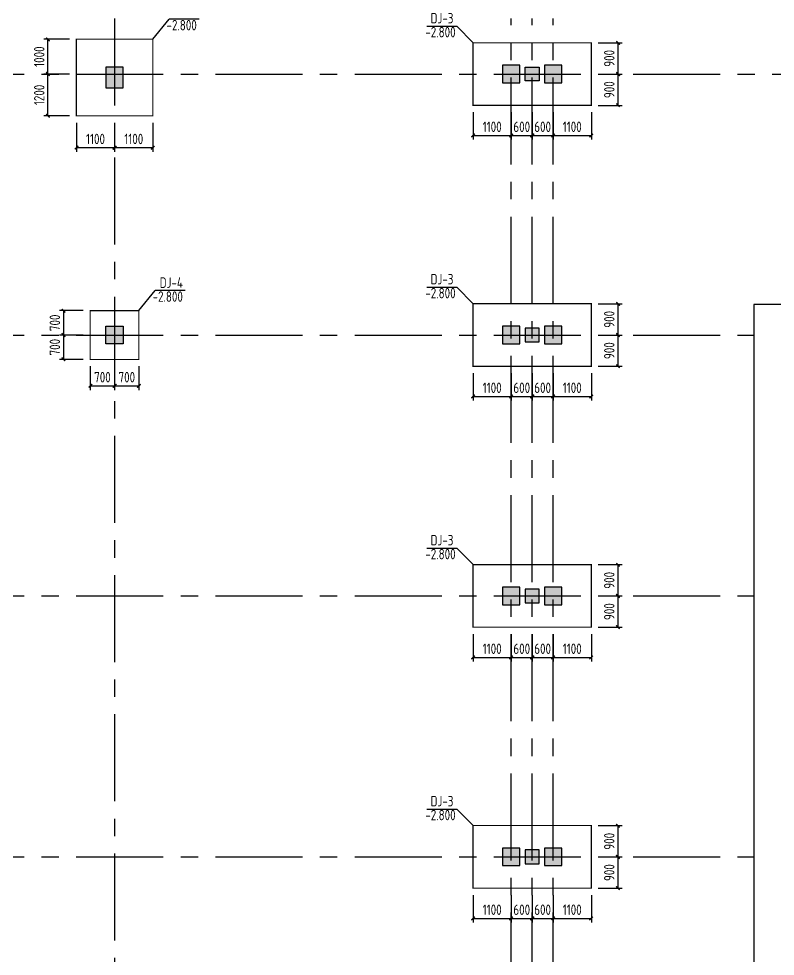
# Model space of a CAD drawing. Header units: millimetres. Extents: x 865490 to 879904, y 39442 to 44891.
# Drawn here: x 867766.6 to 867984, y 39724.8 to 39994.3 of the extents above; entities that cross this region are included whole.
import ezdxf

# ---------------------------------------------------------------- set-up
doc = ezdxf.new("R2010")
doc.units = ezdxf.units.MM
doc.header["$LTSCALE"] = 1000
doc.header["$MEASUREMENT"] = 0
doc.linetypes.add('CENTER', pattern=[2, 1.25, -0.25, 0.25, -0.25])
doc.linetypes.add('DOTE', pattern=[2.42, 2, -0.2, 0.02, -0.2])
for name, color, linetype in [('DIM', 7, 'Continuous'), ('DOTE', 1, 'DOTE'), ('M_Prof', 2, 'Continuous'), ('基础', 4, 'Continuous'), ('承台轮廓', 7, 'Continuous'), ('柱', 2, 'Continuous'), ('柱集中标注', 2, 'Continuous'), ('标注', 7, 'Continuous'), ('檩条', 34, 'Continuous')]:
    doc.layers.add(name, color=color, linetype=linetype)
doc.styles.add('GBHZ', font='gbenor.shx', dxfattribs={"width": 0.9, "bigfont": 'gbcbig.shx'})
doc.dimstyles.new('Y100', dxfattribs={"dimscale": 0, "dimtxt": 3, "dimasz": 0.01, "dimexe": 1.2, "dimexo": 2, "dimgap": 1, "dimtad": 1, "dimdec": 0, "dimlfac": 100, "dimzin": 0, "dimdsep": 46, "dimtxsty": 'GBHZ', "dimblk": 'DX', "dimcen": 0.09, "dimdle": 1, "dimclrd": 7, "dimclre": 7, "dimclrt": 7, "dimadec": 0, "dimazin": 0, "dimtfac": 1, "dimtdec": 0, "dimtix": 1, "dimtmove": 2, "dimatfit": 3, "dimldrblk": 'DX', "dimfxl": 0, "dimtolj": 1, "dimtzin": 0, "dimarcsym": 0})

# ---------------------------------------------------------------- blocks, each defined once
blk = doc.blocks.new('DX')
at = {"color": 0, "linetype": 'ByBlock', "const_width": 40}
blk.add_lwpolyline([(-54, -51), (46, 49)], dxfattribs=at)
blk = doc.blocks.new('*D2045')
at = {"layer": 'Defpoints', "color": 0, "transparency": 16777216}
for p in [(867931.15, 39987.37), (867931.15, 39978.37), (867938.81, 39978.37)]:
    blk.add_point(p, dxfattribs=at)
at = {"layer": '标注', "color": 7, "lineweight": -2, "transparency": 16777216}
for p, q in [((867933.15, 39987.37), (867940.01, 39987.37)), ((867938.81, 39987.36), (867938.81, 39978.38)), ((867933.15, 39978.37), (867940.01, 39978.37))]:
    blk.add_line(p, q, dxfattribs=at)
at = {"layer": '标注', "color": 7, "lineweight": -2, "transparency": 16777216, "xscale": 0.01, "yscale": 0.01, "zscale": 0.01}
for p, rotation in [((867938.81, 39987.37), 90), ((867938.81, 39978.37), 270)]:
    blk.add_blockref('DX', p, dxfattribs=dict(at, rotation=rotation))
at = {"layer": '标注', "color": 7, "transparency": 16777216, "insert": (867936.31, 39982.87), "char_height": 3, "attachment_point": 5, "rotation": 90, "style": 'GBHZ'}
blk.add_mtext('\\A1;900', dxfattribs=at)
blk = doc.blocks.new('*D2046')
at = {"layer": 'Defpoints', "color": 0, "transparency": 16777216}
for p in [(867931.15, 39978.37), (867931.15, 39969.37), (867938.81, 39969.37)]:
    blk.add_point(p, dxfattribs=at)
at = {"layer": '标注', "color": 7, "lineweight": -2, "transparency": 16777216}
for p, q in [((867933.15, 39978.37), (867940.01, 39978.37)), ((867938.81, 39978.36), (867938.81, 39969.38)), ((867933.15, 39969.37), (867940.01, 39969.37))]:
    blk.add_line(p, q, dxfattribs=at)
at = {"layer": '标注', "color": 7, "lineweight": -2, "transparency": 16777216, "xscale": 0.01, "yscale": 0.01, "zscale": 0.01}
for p, rotation in [((867938.81, 39978.37), 90), ((867938.81, 39969.37), 270)]:
    blk.add_blockref('DX', p, dxfattribs=dict(at, rotation=rotation))
at = {"layer": '标注', "color": 7, "transparency": 16777216, "insert": (867936.31, 39973.87), "char_height": 3, "attachment_point": 5, "rotation": 90, "style": 'GBHZ'}
blk.add_mtext('\\A1;900', dxfattribs=at)
blk = doc.blocks.new('*D2047')
at = {"layer": 'Defpoints', "color": 0, "transparency": 16777216}
for p in [(867897.15, 39969.37), (867908.15, 39969.37), (867908.15, 39960.71)]:
    blk.add_point(p, dxfattribs=at)
at = {"layer": 'dim', "color": 7, "lineweight": -2, "transparency": 16777216}
for p, q in [((867897.15, 39967.37), (867897.15, 39959.51)), ((867908.15, 39967.37), (867908.15, 39959.51)), ((867897.16, 39960.71), (867908.14, 39960.71))]:
    blk.add_line(p, q, dxfattribs=at)
at = {"layer": 'dim', "color": 7, "lineweight": -2, "transparency": 16777216, "xscale": 0.01, "yscale": 0.01, "zscale": 0.01, "rotation": 180}
blk.add_blockref('DX', (867897.15, 39960.71), dxfattribs=at)
at = {"layer": 'dim', "color": 7, "lineweight": -2, "transparency": 16777216, "xscale": 0.01, "yscale": 0.01, "zscale": 0.01}
blk.add_blockref('DX', (867908.15, 39960.71), dxfattribs=at)
at = {"layer": 'dim', "color": 7, "transparency": 16777216, "insert": (867902.65, 39963.21), "char_height": 3, "attachment_point": 5, "style": 'GBHZ'}
blk.add_mtext('\\A1;1100', dxfattribs=at)
blk = doc.blocks.new('*D2048')
at = {"layer": 'Defpoints', "color": 0, "transparency": 16777216}
for p in [(867908.15, 39969.37), (867914.15, 39969.37), (867914.15, 39960.71)]:
    blk.add_point(p, dxfattribs=at)
at = {"layer": 'dim', "color": 7, "lineweight": -2, "transparency": 16777216}
for p, q in [((867908.15, 39967.37), (867908.15, 39959.51)), ((867914.15, 39967.37), (867914.15, 39959.51)), ((867908.14, 39960.71), (867908.13, 39960.71)), ((867908.15, 39960.71), (867914.15, 39960.71)), ((867914.16, 39960.71), (867914.17, 39960.71))]:
    blk.add_line(p, q, dxfattribs=at)
at = {"layer": 'dim', "color": 7, "lineweight": -2, "transparency": 16777216, "xscale": 0.01, "yscale": 0.01, "zscale": 0.01}
blk.add_blockref('DX', (867908.15, 39960.71), dxfattribs=at)
at = {"layer": 'dim', "color": 7, "lineweight": -2, "transparency": 16777216, "xscale": 0.01, "yscale": 0.01, "zscale": 0.01, "rotation": 180}
blk.add_blockref('DX', (867914.15, 39960.71), dxfattribs=at)
at = {"layer": 'dim', "color": 7, "transparency": 16777216, "insert": (867911.15, 39963.21), "char_height": 3, "attachment_point": 5, "style": 'GBHZ'}
blk.add_mtext('\\A1;600', dxfattribs=at)
blk = doc.blocks.new('*D2005')
at = {"layer": 'Defpoints', "color": 0, "transparency": 16777216}
for p in [(867914.15, 39969.37), (867920.15, 39969.37), (867920.15, 39960.71)]:
    blk.add_point(p, dxfattribs=at)
at = {"layer": 'dim', "color": 7, "lineweight": -2, "transparency": 16777216}
for p, q in [((867914.15, 39967.37), (867914.15, 39959.51)), ((867920.15, 39967.37), (867920.15, 39959.51)), ((867914.14, 39960.71), (867914.13, 39960.71)), ((867914.15, 39960.71), (867920.15, 39960.71)), ((867920.16, 39960.71), (867920.17, 39960.71))]:
    blk.add_line(p, q, dxfattribs=at)
at = {"layer": 'dim', "color": 7, "lineweight": -2, "transparency": 16777216, "xscale": 0.01, "yscale": 0.01, "zscale": 0.01}
blk.add_blockref('DX', (867914.15, 39960.71), dxfattribs=at)
at = {"layer": 'dim', "color": 7, "lineweight": -2, "transparency": 16777216, "xscale": 0.01, "yscale": 0.01, "zscale": 0.01, "rotation": 180}
blk.add_blockref('DX', (867920.15, 39960.71), dxfattribs=at)
at = {"layer": 'dim', "color": 7, "transparency": 16777216, "insert": (867917.15, 39963.21), "char_height": 3, "attachment_point": 5, "style": 'GBHZ'}
blk.add_mtext('\\A1;600', dxfattribs=at)
blk = doc.blocks.new('*D2006')
at = {"layer": 'Defpoints', "color": 0, "transparency": 16777216}
for p in [(867920.15, 39969.37), (867931.15, 39969.37), (867931.15, 39960.71)]:
    blk.add_point(p, dxfattribs=at)
at = {"layer": 'dim', "color": 7, "lineweight": -2, "transparency": 16777216}
for p, q in [((867920.15, 39967.37), (867920.15, 39959.51)), ((867931.15, 39967.37), (867931.15, 39959.51)), ((867920.16, 39960.71), (867931.14, 39960.71))]:
    blk.add_line(p, q, dxfattribs=at)
at = {"layer": 'dim', "color": 7, "lineweight": -2, "transparency": 16777216, "xscale": 0.01, "yscale": 0.01, "zscale": 0.01, "rotation": 180}
blk.add_blockref('DX', (867920.15, 39960.71), dxfattribs=at)
at = {"layer": 'dim', "color": 7, "lineweight": -2, "transparency": 16777216, "xscale": 0.01, "yscale": 0.01, "zscale": 0.01}
blk.add_blockref('DX', (867931.15, 39960.71), dxfattribs=at)
at = {"layer": 'dim', "color": 7, "transparency": 16777216, "insert": (867925.65, 39963.21), "char_height": 3, "attachment_point": 5, "style": 'GBHZ'}
blk.add_mtext('\\A1;1100', dxfattribs=at)
blk = doc.blocks.new('*D2007')
at = {"layer": 'Defpoints', "color": 0, "transparency": 16777216}
for p in [(867931.15, 39912.37), (867931.15, 39903.37), (867938.81, 39903.37)]:
    blk.add_point(p, dxfattribs=at)
at = {"layer": '标注', "color": 7, "lineweight": -2, "transparency": 16777216}
for p, q in [((867933.15, 39912.37), (867940.01, 39912.37)), ((867938.81, 39912.36), (867938.81, 39903.38)), ((867933.15, 39903.37), (867940.01, 39903.37))]:
    blk.add_line(p, q, dxfattribs=at)
at = {"layer": '标注', "color": 7, "lineweight": -2, "transparency": 16777216, "xscale": 0.01, "yscale": 0.01, "zscale": 0.01}
for p, rotation in [((867938.81, 39912.37), 90), ((867938.81, 39903.37), 270)]:
    blk.add_blockref('DX', p, dxfattribs=dict(at, rotation=rotation))
at = {"layer": '标注', "color": 7, "transparency": 16777216, "insert": (867936.31, 39907.87), "char_height": 3, "attachment_point": 5, "rotation": 90, "style": 'GBHZ'}
blk.add_mtext('\\A1;900', dxfattribs=at)
blk = doc.blocks.new('*D2008')
at = {"layer": 'Defpoints', "color": 0, "transparency": 16777216}
for p in [(867931.15, 39903.37), (867931.15, 39894.37), (867938.81, 39894.37)]:
    blk.add_point(p, dxfattribs=at)
at = {"layer": '标注', "color": 7, "lineweight": -2, "transparency": 16777216}
for p, q in [((867933.15, 39903.37), (867940.01, 39903.37)), ((867938.81, 39903.36), (867938.81, 39894.38)), ((867933.15, 39894.37), (867940.01, 39894.37))]:
    blk.add_line(p, q, dxfattribs=at)
at = {"layer": '标注', "color": 7, "lineweight": -2, "transparency": 16777216, "xscale": 0.01, "yscale": 0.01, "zscale": 0.01}
for p, rotation in [((867938.81, 39903.37), 90), ((867938.81, 39894.37), 270)]:
    blk.add_blockref('DX', p, dxfattribs=dict(at, rotation=rotation))
at = {"layer": '标注', "color": 7, "transparency": 16777216, "insert": (867936.31, 39898.87), "char_height": 3, "attachment_point": 5, "rotation": 90, "style": 'GBHZ'}
blk.add_mtext('\\A1;900', dxfattribs=at)
blk = doc.blocks.new('*D2009')
at = {"layer": 'Defpoints', "color": 0, "transparency": 16777216}
for p in [(867897.15, 39894.37), (867908.15, 39894.37), (867908.15, 39885.71)]:
    blk.add_point(p, dxfattribs=at)
at = {"layer": 'dim', "color": 7, "lineweight": -2, "transparency": 16777216}
for p, q in [((867897.15, 39892.37), (867897.15, 39884.51)), ((867908.15, 39892.37), (867908.15, 39884.51)), ((867897.16, 39885.71), (867908.14, 39885.71))]:
    blk.add_line(p, q, dxfattribs=at)
at = {"layer": 'dim', "color": 7, "lineweight": -2, "transparency": 16777216, "xscale": 0.01, "yscale": 0.01, "zscale": 0.01, "rotation": 180}
blk.add_blockref('DX', (867897.15, 39885.71), dxfattribs=at)
at = {"layer": 'dim', "color": 7, "lineweight": -2, "transparency": 16777216, "xscale": 0.01, "yscale": 0.01, "zscale": 0.01}
blk.add_blockref('DX', (867908.15, 39885.71), dxfattribs=at)
at = {"layer": 'dim', "color": 7, "transparency": 16777216, "insert": (867902.65, 39888.21), "char_height": 3, "attachment_point": 5, "style": 'GBHZ'}
blk.add_mtext('\\A1;1100', dxfattribs=at)
blk = doc.blocks.new('*D2010')
at = {"layer": 'Defpoints', "color": 0, "transparency": 16777216}
for p in [(867908.15, 39894.37), (867914.15, 39894.37), (867914.15, 39885.71)]:
    blk.add_point(p, dxfattribs=at)
at = {"layer": 'dim', "color": 7, "lineweight": -2, "transparency": 16777216}
for p, q in [((867908.15, 39892.37), (867908.15, 39884.51)), ((867914.15, 39892.37), (867914.15, 39884.51)), ((867908.14, 39885.71), (867908.13, 39885.71)), ((867908.15, 39885.71), (867914.15, 39885.71)), ((867914.16, 39885.71), (867914.17, 39885.71))]:
    blk.add_line(p, q, dxfattribs=at)
at = {"layer": 'dim', "color": 7, "lineweight": -2, "transparency": 16777216, "xscale": 0.01, "yscale": 0.01, "zscale": 0.01}
blk.add_blockref('DX', (867908.15, 39885.71), dxfattribs=at)
at = {"layer": 'dim', "color": 7, "lineweight": -2, "transparency": 16777216, "xscale": 0.01, "yscale": 0.01, "zscale": 0.01, "rotation": 180}
blk.add_blockref('DX', (867914.15, 39885.71), dxfattribs=at)
at = {"layer": 'dim', "color": 7, "transparency": 16777216, "insert": (867911.15, 39888.21), "char_height": 3, "attachment_point": 5, "style": 'GBHZ'}
blk.add_mtext('\\A1;600', dxfattribs=at)
blk = doc.blocks.new('*D2011')
at = {"layer": 'Defpoints', "color": 0, "transparency": 16777216}
for p in [(867914.15, 39894.37), (867920.15, 39894.37), (867920.15, 39885.71)]:
    blk.add_point(p, dxfattribs=at)
at = {"layer": 'dim', "color": 7, "lineweight": -2, "transparency": 16777216}
for p, q in [((867914.15, 39892.37), (867914.15, 39884.51)), ((867920.15, 39892.37), (867920.15, 39884.51)), ((867914.14, 39885.71), (867914.13, 39885.71)), ((867914.15, 39885.71), (867920.15, 39885.71)), ((867920.16, 39885.71), (867920.17, 39885.71))]:
    blk.add_line(p, q, dxfattribs=at)
at = {"layer": 'dim', "color": 7, "lineweight": -2, "transparency": 16777216, "xscale": 0.01, "yscale": 0.01, "zscale": 0.01}
blk.add_blockref('DX', (867914.15, 39885.71), dxfattribs=at)
at = {"layer": 'dim', "color": 7, "lineweight": -2, "transparency": 16777216, "xscale": 0.01, "yscale": 0.01, "zscale": 0.01, "rotation": 180}
blk.add_blockref('DX', (867920.15, 39885.71), dxfattribs=at)
at = {"layer": 'dim', "color": 7, "transparency": 16777216, "insert": (867917.15, 39888.21), "char_height": 3, "attachment_point": 5, "style": 'GBHZ'}
blk.add_mtext('\\A1;600', dxfattribs=at)
blk = doc.blocks.new('*D2012')
at = {"layer": 'Defpoints', "color": 0, "transparency": 16777216}
for p in [(867920.15, 39894.37), (867931.15, 39894.37), (867931.15, 39885.71)]:
    blk.add_point(p, dxfattribs=at)
at = {"layer": 'dim', "color": 7, "lineweight": -2, "transparency": 16777216}
for p, q in [((867920.15, 39892.37), (867920.15, 39884.51)), ((867931.15, 39892.37), (867931.15, 39884.51)), ((867920.16, 39885.71), (867931.14, 39885.71))]:
    blk.add_line(p, q, dxfattribs=at)
at = {"layer": 'dim', "color": 7, "lineweight": -2, "transparency": 16777216, "xscale": 0.01, "yscale": 0.01, "zscale": 0.01, "rotation": 180}
blk.add_blockref('DX', (867920.15, 39885.71), dxfattribs=at)
at = {"layer": 'dim', "color": 7, "lineweight": -2, "transparency": 16777216, "xscale": 0.01, "yscale": 0.01, "zscale": 0.01}
blk.add_blockref('DX', (867931.15, 39885.71), dxfattribs=at)
at = {"layer": 'dim', "color": 7, "transparency": 16777216, "insert": (867925.65, 39888.21), "char_height": 3, "attachment_point": 5, "style": 'GBHZ'}
blk.add_mtext('\\A1;1100', dxfattribs=at)
blk = doc.blocks.new('*D2013')
at = {"layer": 'Defpoints', "color": 0, "transparency": 16777216}
for p in [(867931.15, 39837.37), (867931.15, 39828.37), (867938.81, 39828.37)]:
    blk.add_point(p, dxfattribs=at)
at = {"layer": '标注', "color": 7, "lineweight": -2, "transparency": 16777216}
for p, q in [((867933.15, 39837.37), (867940.01, 39837.37)), ((867938.81, 39837.36), (867938.81, 39828.38)), ((867933.15, 39828.37), (867940.01, 39828.37))]:
    blk.add_line(p, q, dxfattribs=at)
at = {"layer": '标注', "color": 7, "lineweight": -2, "transparency": 16777216, "xscale": 0.01, "yscale": 0.01, "zscale": 0.01}
for p, rotation in [((867938.81, 39837.37), 90), ((867938.81, 39828.37), 270)]:
    blk.add_blockref('DX', p, dxfattribs=dict(at, rotation=rotation))
at = {"layer": '标注', "color": 7, "transparency": 16777216, "insert": (867936.31, 39832.87), "char_height": 3, "attachment_point": 5, "rotation": 90, "style": 'GBHZ'}
blk.add_mtext('\\A1;900', dxfattribs=at)
blk = doc.blocks.new('*D2014')
at = {"layer": 'Defpoints', "color": 0, "transparency": 16777216}
for p in [(867931.15, 39828.37), (867931.15, 39819.37), (867938.81, 39819.37)]:
    blk.add_point(p, dxfattribs=at)
at = {"layer": '标注', "color": 7, "lineweight": -2, "transparency": 16777216}
for p, q in [((867933.15, 39828.37), (867940.01, 39828.37)), ((867938.81, 39828.36), (867938.81, 39819.38)), ((867933.15, 39819.37), (867940.01, 39819.37))]:
    blk.add_line(p, q, dxfattribs=at)
at = {"layer": '标注', "color": 7, "lineweight": -2, "transparency": 16777216, "xscale": 0.01, "yscale": 0.01, "zscale": 0.01}
for p, rotation in [((867938.81, 39828.37), 90), ((867938.81, 39819.37), 270)]:
    blk.add_blockref('DX', p, dxfattribs=dict(at, rotation=rotation))
at = {"layer": '标注', "color": 7, "transparency": 16777216, "insert": (867936.31, 39823.87), "char_height": 3, "attachment_point": 5, "rotation": 90, "style": 'GBHZ'}
blk.add_mtext('\\A1;900', dxfattribs=at)
blk = doc.blocks.new('*D2015')
at = {"layer": 'Defpoints', "color": 0, "transparency": 16777216}
for p in [(867897.15, 39819.37), (867908.15, 39819.37), (867908.15, 39810.71)]:
    blk.add_point(p, dxfattribs=at)
at = {"layer": 'dim', "color": 7, "lineweight": -2, "transparency": 16777216}
for p, q in [((867897.15, 39817.37), (867897.15, 39809.51)), ((867908.15, 39817.37), (867908.15, 39809.51)), ((867897.16, 39810.71), (867908.14, 39810.71))]:
    blk.add_line(p, q, dxfattribs=at)
at = {"layer": 'dim', "color": 7, "lineweight": -2, "transparency": 16777216, "xscale": 0.01, "yscale": 0.01, "zscale": 0.01, "rotation": 180}
blk.add_blockref('DX', (867897.15, 39810.71), dxfattribs=at)
at = {"layer": 'dim', "color": 7, "lineweight": -2, "transparency": 16777216, "xscale": 0.01, "yscale": 0.01, "zscale": 0.01}
blk.add_blockref('DX', (867908.15, 39810.71), dxfattribs=at)
at = {"layer": 'dim', "color": 7, "transparency": 16777216, "insert": (867902.65, 39813.21), "char_height": 3, "attachment_point": 5, "style": 'GBHZ'}
blk.add_mtext('\\A1;1100', dxfattribs=at)
blk = doc.blocks.new('*D2016')
at = {"layer": 'Defpoints', "color": 0, "transparency": 16777216}
for p in [(867908.15, 39819.37), (867914.15, 39819.37), (867914.15, 39810.71)]:
    blk.add_point(p, dxfattribs=at)
at = {"layer": 'dim', "color": 7, "lineweight": -2, "transparency": 16777216}
for p, q in [((867908.15, 39817.37), (867908.15, 39809.51)), ((867914.15, 39817.37), (867914.15, 39809.51)), ((867908.14, 39810.71), (867908.13, 39810.71)), ((867908.15, 39810.71), (867914.15, 39810.71)), ((867914.16, 39810.71), (867914.17, 39810.71))]:
    blk.add_line(p, q, dxfattribs=at)
at = {"layer": 'dim', "color": 7, "lineweight": -2, "transparency": 16777216, "xscale": 0.01, "yscale": 0.01, "zscale": 0.01}
blk.add_blockref('DX', (867908.15, 39810.71), dxfattribs=at)
at = {"layer": 'dim', "color": 7, "lineweight": -2, "transparency": 16777216, "xscale": 0.01, "yscale": 0.01, "zscale": 0.01, "rotation": 180}
blk.add_blockref('DX', (867914.15, 39810.71), dxfattribs=at)
at = {"layer": 'dim', "color": 7, "transparency": 16777216, "insert": (867911.15, 39813.21), "char_height": 3, "attachment_point": 5, "style": 'GBHZ'}
blk.add_mtext('\\A1;600', dxfattribs=at)
blk = doc.blocks.new('*D2017')
at = {"layer": 'Defpoints', "color": 0, "transparency": 16777216}
for p in [(867914.15, 39819.37), (867920.15, 39819.37), (867920.15, 39810.71)]:
    blk.add_point(p, dxfattribs=at)
at = {"layer": 'dim', "color": 7, "lineweight": -2, "transparency": 16777216}
for p, q in [((867914.15, 39817.37), (867914.15, 39809.51)), ((867920.15, 39817.37), (867920.15, 39809.51)), ((867914.14, 39810.71), (867914.13, 39810.71)), ((867914.15, 39810.71), (867920.15, 39810.71)), ((867920.16, 39810.71), (867920.17, 39810.71))]:
    blk.add_line(p, q, dxfattribs=at)
at = {"layer": 'dim', "color": 7, "lineweight": -2, "transparency": 16777216, "xscale": 0.01, "yscale": 0.01, "zscale": 0.01}
blk.add_blockref('DX', (867914.15, 39810.71), dxfattribs=at)
at = {"layer": 'dim', "color": 7, "lineweight": -2, "transparency": 16777216, "xscale": 0.01, "yscale": 0.01, "zscale": 0.01, "rotation": 180}
blk.add_blockref('DX', (867920.15, 39810.71), dxfattribs=at)
at = {"layer": 'dim', "color": 7, "transparency": 16777216, "insert": (867917.15, 39813.21), "char_height": 3, "attachment_point": 5, "style": 'GBHZ'}
blk.add_mtext('\\A1;600', dxfattribs=at)
blk = doc.blocks.new('*D2018')
at = {"layer": 'Defpoints', "color": 0, "transparency": 16777216}
for p in [(867920.15, 39819.37), (867931.15, 39819.37), (867931.15, 39810.71)]:
    blk.add_point(p, dxfattribs=at)
at = {"layer": 'dim', "color": 7, "lineweight": -2, "transparency": 16777216}
for p, q in [((867920.15, 39817.37), (867920.15, 39809.51)), ((867931.15, 39817.37), (867931.15, 39809.51)), ((867920.16, 39810.71), (867931.14, 39810.71))]:
    blk.add_line(p, q, dxfattribs=at)
at = {"layer": 'dim', "color": 7, "lineweight": -2, "transparency": 16777216, "xscale": 0.01, "yscale": 0.01, "zscale": 0.01, "rotation": 180}
blk.add_blockref('DX', (867920.15, 39810.71), dxfattribs=at)
at = {"layer": 'dim', "color": 7, "lineweight": -2, "transparency": 16777216, "xscale": 0.01, "yscale": 0.01, "zscale": 0.01}
blk.add_blockref('DX', (867931.15, 39810.71), dxfattribs=at)
at = {"layer": 'dim', "color": 7, "transparency": 16777216, "insert": (867925.65, 39813.21), "char_height": 3, "attachment_point": 5, "style": 'GBHZ'}
blk.add_mtext('\\A1;1100', dxfattribs=at)
blk = doc.blocks.new('*D2019')
at = {"layer": 'Defpoints', "color": 0, "transparency": 16777216}
for p in [(867931.15, 39762.37), (867931.15, 39753.37), (867938.81, 39753.37)]:
    blk.add_point(p, dxfattribs=at)
at = {"layer": '标注', "color": 7, "lineweight": -2, "transparency": 16777216}
for p, q in [((867933.15, 39762.37), (867940.01, 39762.37)), ((867938.81, 39762.36), (867938.81, 39753.38)), ((867933.15, 39753.37), (867940.01, 39753.37))]:
    blk.add_line(p, q, dxfattribs=at)
at = {"layer": '标注', "color": 7, "lineweight": -2, "transparency": 16777216, "xscale": 0.01, "yscale": 0.01, "zscale": 0.01}
for p, rotation in [((867938.81, 39762.37), 90), ((867938.81, 39753.37), 270)]:
    blk.add_blockref('DX', p, dxfattribs=dict(at, rotation=rotation))
at = {"layer": '标注', "color": 7, "transparency": 16777216, "insert": (867936.31, 39757.87), "char_height": 3, "attachment_point": 5, "rotation": 90, "style": 'GBHZ'}
blk.add_mtext('\\A1;900', dxfattribs=at)
blk = doc.blocks.new('*D2020')
at = {"layer": 'Defpoints', "color": 0, "transparency": 16777216}
for p in [(867931.15, 39753.37), (867931.15, 39744.37), (867938.81, 39744.37)]:
    blk.add_point(p, dxfattribs=at)
at = {"layer": '标注', "color": 7, "lineweight": -2, "transparency": 16777216}
for p, q in [((867933.15, 39753.37), (867940.01, 39753.37)), ((867938.81, 39753.36), (867938.81, 39744.38)), ((867933.15, 39744.37), (867940.01, 39744.37))]:
    blk.add_line(p, q, dxfattribs=at)
at = {"layer": '标注', "color": 7, "lineweight": -2, "transparency": 16777216, "xscale": 0.01, "yscale": 0.01, "zscale": 0.01}
for p, rotation in [((867938.81, 39753.37), 90), ((867938.81, 39744.37), 270)]:
    blk.add_blockref('DX', p, dxfattribs=dict(at, rotation=rotation))
at = {"layer": '标注', "color": 7, "transparency": 16777216, "insert": (867936.31, 39748.87), "char_height": 3, "attachment_point": 5, "rotation": 90, "style": 'GBHZ'}
blk.add_mtext('\\A1;900', dxfattribs=at)
blk = doc.blocks.new('*D2021')
at = {"layer": 'Defpoints', "color": 0, "transparency": 16777216}
for p in [(867897.15, 39744.37), (867908.15, 39744.37), (867908.15, 39735.71)]:
    blk.add_point(p, dxfattribs=at)
at = {"layer": 'dim', "color": 7, "lineweight": -2, "transparency": 16777216}
for p, q in [((867897.15, 39742.37), (867897.15, 39734.51)), ((867908.15, 39742.37), (867908.15, 39734.51)), ((867897.16, 39735.71), (867908.14, 39735.71))]:
    blk.add_line(p, q, dxfattribs=at)
at = {"layer": 'dim', "color": 7, "lineweight": -2, "transparency": 16777216, "xscale": 0.01, "yscale": 0.01, "zscale": 0.01, "rotation": 180}
blk.add_blockref('DX', (867897.15, 39735.71), dxfattribs=at)
at = {"layer": 'dim', "color": 7, "lineweight": -2, "transparency": 16777216, "xscale": 0.01, "yscale": 0.01, "zscale": 0.01}
blk.add_blockref('DX', (867908.15, 39735.71), dxfattribs=at)
at = {"layer": 'dim', "color": 7, "transparency": 16777216, "insert": (867902.65, 39738.21), "char_height": 3, "attachment_point": 5, "style": 'GBHZ'}
blk.add_mtext('\\A1;1100', dxfattribs=at)
blk = doc.blocks.new('*D2022')
at = {"layer": 'Defpoints', "color": 0, "transparency": 16777216}
for p in [(867908.15, 39744.37), (867914.15, 39744.37), (867914.15, 39735.71)]:
    blk.add_point(p, dxfattribs=at)
at = {"layer": 'dim', "color": 7, "lineweight": -2, "transparency": 16777216}
for p, q in [((867908.15, 39742.37), (867908.15, 39734.51)), ((867914.15, 39742.37), (867914.15, 39734.51)), ((867908.14, 39735.71), (867908.13, 39735.71)), ((867908.15, 39735.71), (867914.15, 39735.71)), ((867914.16, 39735.71), (867914.17, 39735.71))]:
    blk.add_line(p, q, dxfattribs=at)
at = {"layer": 'dim', "color": 7, "lineweight": -2, "transparency": 16777216, "xscale": 0.01, "yscale": 0.01, "zscale": 0.01}
blk.add_blockref('DX', (867908.15, 39735.71), dxfattribs=at)
at = {"layer": 'dim', "color": 7, "lineweight": -2, "transparency": 16777216, "xscale": 0.01, "yscale": 0.01, "zscale": 0.01, "rotation": 180}
blk.add_blockref('DX', (867914.15, 39735.71), dxfattribs=at)
at = {"layer": 'dim', "color": 7, "transparency": 16777216, "insert": (867911.15, 39738.21), "char_height": 3, "attachment_point": 5, "style": 'GBHZ'}
blk.add_mtext('\\A1;600', dxfattribs=at)
blk = doc.blocks.new('*D2023')
at = {"layer": 'Defpoints', "color": 0, "transparency": 16777216}
for p in [(867914.15, 39744.37), (867920.15, 39744.37), (867920.15, 39735.71)]:
    blk.add_point(p, dxfattribs=at)
at = {"layer": 'dim', "color": 7, "lineweight": -2, "transparency": 16777216}
for p, q in [((867914.15, 39742.37), (867914.15, 39734.51)), ((867920.15, 39742.37), (867920.15, 39734.51)), ((867914.14, 39735.71), (867914.13, 39735.71)), ((867914.15, 39735.71), (867920.15, 39735.71)), ((867920.16, 39735.71), (867920.17, 39735.71))]:
    blk.add_line(p, q, dxfattribs=at)
at = {"layer": 'dim', "color": 7, "lineweight": -2, "transparency": 16777216, "xscale": 0.01, "yscale": 0.01, "zscale": 0.01}
blk.add_blockref('DX', (867914.15, 39735.71), dxfattribs=at)
at = {"layer": 'dim', "color": 7, "lineweight": -2, "transparency": 16777216, "xscale": 0.01, "yscale": 0.01, "zscale": 0.01, "rotation": 180}
blk.add_blockref('DX', (867920.15, 39735.71), dxfattribs=at)
at = {"layer": 'dim', "color": 7, "transparency": 16777216, "insert": (867917.15, 39738.21), "char_height": 3, "attachment_point": 5, "style": 'GBHZ'}
blk.add_mtext('\\A1;600', dxfattribs=at)
blk = doc.blocks.new('*D2024')
at = {"layer": 'Defpoints', "color": 0, "transparency": 16777216}
for p in [(867920.15, 39744.37), (867931.15, 39744.37), (867931.15, 39735.71)]:
    blk.add_point(p, dxfattribs=at)
at = {"layer": 'dim', "color": 7, "lineweight": -2, "transparency": 16777216}
for p, q in [((867920.15, 39742.37), (867920.15, 39734.51)), ((867931.15, 39742.37), (867931.15, 39734.51)), ((867920.16, 39735.71), (867931.14, 39735.71))]:
    blk.add_line(p, q, dxfattribs=at)
at = {"layer": 'dim', "color": 7, "lineweight": -2, "transparency": 16777216, "xscale": 0.01, "yscale": 0.01, "zscale": 0.01, "rotation": 180}
blk.add_blockref('DX', (867920.15, 39735.71), dxfattribs=at)
at = {"layer": 'dim', "color": 7, "lineweight": -2, "transparency": 16777216, "xscale": 0.01, "yscale": 0.01, "zscale": 0.01}
blk.add_blockref('DX', (867931.15, 39735.71), dxfattribs=at)
at = {"layer": 'dim', "color": 7, "transparency": 16777216, "insert": (867925.65, 39738.21), "char_height": 3, "attachment_point": 5, "style": 'GBHZ'}
blk.add_mtext('\\A1;1100', dxfattribs=at)
blk = doc.blocks.new('*D2025')
at = {"layer": 'Defpoints', "color": 0, "transparency": 16777216}
for p in [(867787.15, 39910.37), (867779.48, 39903.37), (867787.15, 39903.37)]:
    blk.add_point(p, dxfattribs=at)
at = {"layer": '标注', "color": 7, "lineweight": -2, "transparency": 16777216}
for p, q in [((867785.15, 39910.37), (867778.28, 39910.37)), ((867779.48, 39910.36), (867779.48, 39903.38)), ((867785.15, 39903.37), (867778.28, 39903.37))]:
    blk.add_line(p, q, dxfattribs=at)
at = {"layer": '标注', "color": 7, "lineweight": -2, "transparency": 16777216, "xscale": 0.01, "yscale": 0.01, "zscale": 0.01}
for p, rotation in [((867779.48, 39910.37), 90), ((867779.48, 39903.37), 270)]:
    blk.add_blockref('DX', p, dxfattribs=dict(at, rotation=rotation))
at = {"layer": '标注', "color": 7, "transparency": 16777216, "insert": (867776.98, 39906.87), "char_height": 3, "attachment_point": 5, "rotation": 90, "style": 'GBHZ'}
blk.add_mtext('\\A1;700', dxfattribs=at)
blk = doc.blocks.new('*D2026')
at = {"layer": 'Defpoints', "color": 0, "transparency": 16777216}
for p in [(867787.15, 39903.37), (867779.48, 39896.37), (867787.15, 39896.37)]:
    blk.add_point(p, dxfattribs=at)
at = {"layer": '标注', "color": 7, "lineweight": -2, "transparency": 16777216}
for p, q in [((867785.15, 39903.37), (867778.28, 39903.37)), ((867779.48, 39903.36), (867779.48, 39896.38)), ((867785.15, 39896.37), (867778.28, 39896.37))]:
    blk.add_line(p, q, dxfattribs=at)
at = {"layer": '标注', "color": 7, "lineweight": -2, "transparency": 16777216, "xscale": 0.01, "yscale": 0.01, "zscale": 0.01}
for p, rotation in [((867779.48, 39903.37), 90), ((867779.48, 39896.37), 270)]:
    blk.add_blockref('DX', p, dxfattribs=dict(at, rotation=rotation))
at = {"layer": '标注', "color": 7, "transparency": 16777216, "insert": (867776.98, 39899.87), "char_height": 3, "attachment_point": 5, "rotation": 90, "style": 'GBHZ'}
blk.add_mtext('\\A1;700', dxfattribs=at)
blk = doc.blocks.new('*D2027')
at = {"layer": 'Defpoints', "color": 0, "transparency": 16777216}
for p in [(867787.15, 39896.37), (867794.15, 39896.37), (867794.15, 39888.75)]:
    blk.add_point(p, dxfattribs=at)
at = {"layer": '柱', "color": 7, "lineweight": -2, "transparency": 16777216}
for p, q in [((867787.15, 39894.37), (867787.15, 39887.55)), ((867794.15, 39894.37), (867794.15, 39887.55)), ((867787.16, 39888.75), (867794.14, 39888.75))]:
    blk.add_line(p, q, dxfattribs=at)
at = {"layer": '柱', "color": 7, "lineweight": -2, "transparency": 16777216, "xscale": 0.01, "yscale": 0.01, "zscale": 0.01, "rotation": 180}
blk.add_blockref('DX', (867787.15, 39888.75), dxfattribs=at)
at = {"layer": '柱', "color": 7, "lineweight": -2, "transparency": 16777216, "xscale": 0.01, "yscale": 0.01, "zscale": 0.01}
blk.add_blockref('DX', (867794.15, 39888.75), dxfattribs=at)
at = {"layer": '柱', "color": 7, "transparency": 16777216, "insert": (867790.65, 39891.25), "char_height": 3, "attachment_point": 5, "style": 'GBHZ'}
blk.add_mtext('\\A1;700', dxfattribs=at)
blk = doc.blocks.new('*D2028')
at = {"layer": 'Defpoints', "color": 0, "transparency": 16777216}
for p in [(867794.15, 39896.37), (867801.15, 39896.37), (867801.15, 39888.75)]:
    blk.add_point(p, dxfattribs=at)
at = {"layer": '标注', "color": 7, "lineweight": -2, "transparency": 16777216}
for p, q in [((867794.15, 39894.37), (867794.15, 39887.55)), ((867801.15, 39894.37), (867801.15, 39887.55)), ((867794.16, 39888.75), (867801.14, 39888.75))]:
    blk.add_line(p, q, dxfattribs=at)
at = {"layer": '标注', "color": 7, "lineweight": -2, "transparency": 16777216, "xscale": 0.01, "yscale": 0.01, "zscale": 0.01, "rotation": 180}
blk.add_blockref('DX', (867794.15, 39888.75), dxfattribs=at)
at = {"layer": '标注', "color": 7, "lineweight": -2, "transparency": 16777216, "xscale": 0.01, "yscale": 0.01, "zscale": 0.01}
blk.add_blockref('DX', (867801.15, 39888.75), dxfattribs=at)
at = {"layer": '标注', "color": 7, "transparency": 16777216, "insert": (867797.65, 39891.25), "char_height": 3, "attachment_point": 5, "style": 'GBHZ'}
blk.add_mtext('\\A1;700', dxfattribs=at)
blk = doc.blocks.new('*D1997')
at = {"layer": 'Defpoints', "color": 0, "transparency": 16777216}
for p in [(867783.15, 39966.37), (867794.15, 39966.37), (867794.15, 39957.21)]:
    blk.add_point(p, dxfattribs=at)
at = {"layer": 'M_Prof', "color": 7, "lineweight": -2, "transparency": 16777216}
for p, q in [((867783.15, 39964.37), (867783.15, 39956.01)), ((867794.15, 39964.37), (867794.15, 39956.01)), ((867783.16, 39957.21), (867794.14, 39957.21))]:
    blk.add_line(p, q, dxfattribs=at)
at = {"layer": 'M_Prof', "color": 7, "lineweight": -2, "transparency": 16777216, "xscale": 0.01, "yscale": 0.01, "zscale": 0.01, "rotation": 180}
blk.add_blockref('DX', (867783.15, 39957.21), dxfattribs=at)
at = {"layer": 'M_Prof', "color": 7, "lineweight": -2, "transparency": 16777216, "xscale": 0.01, "yscale": 0.01, "zscale": 0.01}
blk.add_blockref('DX', (867794.15, 39957.21), dxfattribs=at)
at = {"layer": 'M_Prof', "color": 7, "transparency": 16777216, "insert": (867788.65, 39959.71), "char_height": 3, "attachment_point": 5, "style": 'GBHZ'}
blk.add_mtext('\\A1;1100', dxfattribs=at)
blk = doc.blocks.new('*D1998')
at = {"layer": 'Defpoints', "color": 0, "transparency": 16777216}
for p in [(867794.15, 39966.37), (867805.15, 39966.37), (867805.15, 39957.21)]:
    blk.add_point(p, dxfattribs=at)
at = {"layer": 'M_Prof', "color": 7, "lineweight": -2, "transparency": 16777216}
for p, q in [((867794.15, 39964.37), (867794.15, 39956.01)), ((867805.15, 39964.37), (867805.15, 39956.01)), ((867794.16, 39957.21), (867805.14, 39957.21))]:
    blk.add_line(p, q, dxfattribs=at)
at = {"layer": 'M_Prof', "color": 7, "lineweight": -2, "transparency": 16777216, "xscale": 0.01, "yscale": 0.01, "zscale": 0.01, "rotation": 180}
blk.add_blockref('DX', (867794.15, 39957.21), dxfattribs=at)
at = {"layer": 'M_Prof', "color": 7, "lineweight": -2, "transparency": 16777216, "xscale": 0.01, "yscale": 0.01, "zscale": 0.01}
blk.add_blockref('DX', (867805.15, 39957.21), dxfattribs=at)
at = {"layer": 'M_Prof', "color": 7, "transparency": 16777216, "insert": (867799.65, 39959.71), "char_height": 3, "attachment_point": 5, "style": 'GBHZ'}
blk.add_mtext('\\A1;1100', dxfattribs=at)
blk = doc.blocks.new('*D1999')
at = {"layer": 'Defpoints', "color": 0, "transparency": 16777216}
for p in [(867774.99, 39978.37), (867783.15, 39978.37), (867783.15, 39966.37)]:
    blk.add_point(p, dxfattribs=at)
at = {"layer": 'M_Prof', "color": 7, "lineweight": -2, "transparency": 16777216}
for p, q in [((867781.15, 39978.37), (867773.79, 39978.37)), ((867774.99, 39966.38), (867774.99, 39978.36)), ((867781.15, 39966.37), (867773.79, 39966.37))]:
    blk.add_line(p, q, dxfattribs=at)
at = {"layer": 'M_Prof', "color": 7, "lineweight": -2, "transparency": 16777216, "xscale": 0.01, "yscale": 0.01, "zscale": 0.01}
for p, rotation in [((867774.99, 39978.37), 90), ((867774.99, 39966.37), 270)]:
    blk.add_blockref('DX', p, dxfattribs=dict(at, rotation=rotation))
at = {"layer": 'M_Prof', "color": 7, "transparency": 16777216, "insert": (867772.49, 39972.37), "char_height": 3, "attachment_point": 5, "rotation": 90, "style": 'GBHZ'}
blk.add_mtext('\\A1;1200', dxfattribs=at)
blk = doc.blocks.new('*D2000')
at = {"layer": 'Defpoints', "color": 0, "transparency": 16777216}
for p in [(867774.99, 39988.37), (867783.15, 39988.37), (867783.15, 39978.37)]:
    blk.add_point(p, dxfattribs=at)
at = {"layer": 'M_Prof', "color": 7, "lineweight": -2, "transparency": 16777216}
for p, q in [((867781.15, 39988.37), (867773.79, 39988.37)), ((867774.99, 39978.38), (867774.99, 39988.36)), ((867781.15, 39978.37), (867773.79, 39978.37))]:
    blk.add_line(p, q, dxfattribs=at)
at = {"layer": 'M_Prof', "color": 7, "lineweight": -2, "transparency": 16777216, "xscale": 0.01, "yscale": 0.01, "zscale": 0.01}
for p, rotation in [((867774.99, 39988.37), 90), ((867774.99, 39978.37), 270)]:
    blk.add_blockref('DX', p, dxfattribs=dict(at, rotation=rotation))
at = {"layer": 'M_Prof', "color": 7, "transparency": 16777216, "insert": (867772.49, 39983.37), "char_height": 3, "attachment_point": 5, "rotation": 90, "style": 'GBHZ'}
blk.add_mtext('\\A1;1000', dxfattribs=at)

msp = doc.modelspace()

# ---------------------------------------------------------------- linework, layer by layer
at = {"layer": 'DOTE', "linetype": 'CENTER', "ltscale": 0.02}
for p, q in [((867794.146, 39994.37), (867794.146, 39512.37)), ((867908.146, 39512.37), (867908.146, 39994.37)), ((867914.146, 39512.37), (867914.146, 39994.37)), ((867920.146, 39512.37), (867920.146, 39994.37)), ((867663.146, 39978.37), (868165.146, 39978.37)), ((867663.146, 39903.37), (867977.817, 39903.37)), ((867663.146, 39828.37), (867977.817, 39828.37)), ((867663.146, 39753.37), (867977.817, 39753.37))]:
    msp.add_line(p, q, dxfattribs=at)
at = {"layer": '基础', "color": 3, "const_width": 0.3}
for points in [[(867783.146, 39966.37), (867805.146, 39966.37), (867805.146, 39988.37), (867783.146, 39988.37)], [(867897.146, 39987.37), (867931.146, 39987.37), (867931.146, 39969.37), (867897.146, 39969.37)], [(867897.146, 39912.37), (867931.146, 39912.37), (867931.146, 39894.37), (867897.146, 39894.37)], [(867787.146, 39896.37), (867787.146, 39910.37), (867801.146, 39910.37), (867801.146, 39896.37)], [(867897.146, 39837.37), (867931.146, 39837.37), (867931.146, 39819.37), (867897.146, 39819.37)], [(867897.146, 39762.37), (867931.146, 39762.37), (867931.146, 39744.37), (867897.146, 39744.37)]]:
    msp.add_lwpolyline(points, close=True, dxfattribs=at)
at = {"layer": '承台轮廓'}
msp.add_lwpolyline([(867977.817, 39583.303), (868078.584, 39583.303), (868078.584, 39912.122), (867977.817, 39912.122)], close=True, dxfattribs=at)
at = {"layer": '柱'}
for points in [[(867791.646, 39980.37), (867791.646, 39974.37), (867796.646, 39974.37), (867796.646, 39980.37)], [(867910.646, 39980.87), (867905.646, 39980.87), (867905.646, 39975.87), (867910.646, 39975.87)], [(867916.146, 39976.37), (867912.146, 39976.37), (867912.146, 39980.37), (867916.146, 39980.37)], [(867916.146, 39976.37), (867912.146, 39976.37), (867912.146, 39980.37), (867916.146, 39980.37)], [(867922.646, 39980.87), (867917.646, 39980.87), (867917.646, 39975.87), (867922.646, 39975.87)], [(867791.646, 39905.87), (867796.646, 39905.87), (867796.646, 39900.87), (867791.646, 39900.87)], [(867910.646, 39905.87), (867905.646, 39905.87), (867905.646, 39900.87), (867910.646, 39900.87)], [(867916.146, 39905.37), (867912.146, 39905.37), (867912.146, 39901.37), (867916.146, 39901.37)], [(867922.646, 39905.87), (867917.646, 39905.87), (867917.646, 39900.87), (867922.646, 39900.87)], [(867910.646, 39830.87), (867905.646, 39830.87), (867905.646, 39825.87), (867910.646, 39825.87)], [(867916.146, 39830.37), (867912.146, 39830.37), (867912.146, 39826.37), (867916.146, 39826.37)], [(867922.646, 39830.87), (867917.646, 39830.87), (867917.646, 39825.87), (867922.646, 39825.87)], [(867910.646, 39755.87), (867905.646, 39755.87), (867905.646, 39750.87), (867910.646, 39750.87)], [(867916.146, 39755.37), (867912.146, 39755.37), (867912.146, 39751.37), (867916.146, 39751.37)], [(867922.646, 39755.87), (867917.646, 39755.87), (867917.646, 39750.87), (867922.646, 39750.87)]]:
    msp.add_lwpolyline(points, close=True, dxfattribs=at)
for points in [[(867791.646, 39980.37), (867796.646, 39980.37), (867791.646, 39974.37), (867796.646, 39974.37)], [(867910.646, 39980.87), (867910.646, 39975.87), (867905.646, 39980.87), (867905.646, 39975.87)], [(867916.146, 39976.37), (867916.146, 39980.37), (867912.146, 39976.37), (867912.146, 39980.37)], [(867916.146, 39976.37), (867916.146, 39980.37), (867912.146, 39976.37), (867912.146, 39980.37)], [(867922.646, 39980.87), (867922.646, 39975.87), (867917.646, 39980.87), (867917.646, 39975.87)], [(867791.646, 39905.87), (867791.646, 39900.87), (867796.646, 39905.87), (867796.646, 39900.87)], [(867910.646, 39905.87), (867910.646, 39900.87), (867905.646, 39905.87), (867905.646, 39900.87)], [(867916.146, 39905.37), (867916.146, 39901.37), (867912.146, 39905.37), (867912.146, 39901.37)], [(867922.646, 39905.87), (867922.646, 39900.87), (867917.646, 39905.87), (867917.646, 39900.87)], [(867910.646, 39830.87), (867910.646, 39825.87), (867905.646, 39830.87), (867905.646, 39825.87)], [(867916.146, 39830.37), (867916.146, 39826.37), (867912.146, 39830.37), (867912.146, 39826.37)], [(867922.646, 39830.87), (867922.646, 39825.87), (867917.646, 39830.87), (867917.646, 39825.87)], [(867910.646, 39755.87), (867910.646, 39750.87), (867905.646, 39755.87), (867905.646, 39750.87)], [(867916.146, 39755.37), (867916.146, 39751.37), (867912.146, 39755.37), (867912.146, 39751.37)], [(867922.646, 39755.87), (867922.646, 39750.87), (867917.646, 39755.87), (867917.646, 39750.87)]]:
    msp.add_solid(points, dxfattribs=at)
at = {"layer": '檩条'}
for p, q in [((867805.146, 39988.37), (867809.782, 39994.143)), ((867818.457, 39994.143), (867809.782, 39994.143)), ((867883.835, 39992.143), (867892.511, 39992.143)), ((867897.146, 39987.37), (867892.511, 39992.143)), ((867801.146, 39910.37), (867805.782, 39916.143)), ((867814.457, 39916.143), (867805.782, 39916.143)), ((867883.835, 39917.143), (867892.511, 39917.143)), ((867897.146, 39912.37), (867892.511, 39917.143)), ((867883.835, 39842.143), (867892.511, 39842.143)), ((867897.146, 39837.37), (867892.511, 39842.143)), ((867883.835, 39767.143), (867892.511, 39767.143)), ((867897.146, 39762.37), (867892.511, 39767.143))]:
    msp.add_line(p, q, dxfattribs=at)

# ---------------------------------------------------------------- texts
at = {"layer": '柱集中标注', "style": 'GBHZ', "width": 0.9}
for s, p in [('DJ-3', (867884.955, 39992.916)), ('-2.800', (867809.063, 39990.909)), ('-2.800', (867883.44, 39988.909)), ('DJ-3', (867884.955, 39917.916)), ('DJ-4', (867807.097, 39916.916)), ('-2.800', (867805.063, 39912.909)), ('-2.800', (867883.44, 39913.909)), ('DJ-3', (867884.955, 39842.916)), ('-2.800', (867883.44, 39838.909)), ('DJ-3', (867884.955, 39767.916)), ('-2.800', (867883.44, 39763.909))]:
    msp.add_text(s, height=3, dxfattribs=at).set_placement(p)

# ---------------------------------------------------------------- dimensions: what is measured, and where the dimension line sits
at = {"layer": 'dim'}
for base, p1, p2, picture, middle in [((867908.146, 39960.707), (867897.146, 39969.37), (867908.146, 39969.37), '*D2047', (867902.646, 39963.207)), ((867914.146, 39960.707), (867908.146, 39969.37), (867914.146, 39969.37), '*D2048', (867911.146, 39963.207)), ((867920.146, 39960.707), (867914.146, 39969.37), (867920.146, 39969.37), '*D2005', (867917.146, 39963.207)), ((867931.146, 39960.707), (867920.146, 39969.37), (867931.146, 39969.37), '*D2006', (867925.646, 39963.207)), ((867908.146, 39885.707), (867897.146, 39894.37), (867908.146, 39894.37), '*D2009', (867902.646, 39888.207)), ((867914.146, 39885.707), (867908.146, 39894.37), (867914.146, 39894.37), '*D2010', (867911.146, 39888.207)), ((867920.146, 39885.707), (867914.146, 39894.37), (867920.146, 39894.37), '*D2011', (867917.146, 39888.207)), ((867931.146, 39885.707), (867920.146, 39894.37), (867931.146, 39894.37), '*D2012', (867925.646, 39888.207)), ((867908.146, 39810.707), (867897.146, 39819.37), (867908.146, 39819.37), '*D2015', (867902.646, 39813.207)), ((867914.146, 39810.707), (867908.146, 39819.37), (867914.146, 39819.37), '*D2016', (867911.146, 39813.207)), ((867920.146, 39810.707), (867914.146, 39819.37), (867920.146, 39819.37), '*D2017', (867917.146, 39813.207)), ((867931.146, 39810.707), (867920.146, 39819.37), (867931.146, 39819.37), '*D2018', (867925.646, 39813.207)), ((867908.146, 39735.707), (867897.146, 39744.37), (867908.146, 39744.37), '*D2021', (867902.646, 39738.207)), ((867914.146, 39735.707), (867908.146, 39744.37), (867914.146, 39744.37), '*D2022', (867911.146, 39738.207)), ((867920.146, 39735.707), (867914.146, 39744.37), (867920.146, 39744.37), '*D2023', (867917.146, 39738.207)), ((867931.146, 39735.707), (867920.146, 39744.37), (867931.146, 39744.37), '*D2024', (867925.646, 39738.207))]:
    dim = msp.add_linear_dim(base=base, p1=p1, p2=p2, dimstyle='Y100', override={"dimscale": 1}, dxfattribs=at)
    dim.commit()
    dim.dimension.update_dxf_attribs({"geometry": picture, "text_midpoint": middle})
at = {"layer": 'M_Prof'}
for base, p1, p2, picture, middle in [((867774.994, 39988.37), (867783.146, 39978.37), (867783.146, 39988.37), '*D2000', (867772.494, 39983.37)), ((867774.994, 39978.37), (867783.146, 39966.37), (867783.146, 39978.37), '*D1999', (867772.494, 39972.37))]:
    dim = msp.add_linear_dim(base=base, p1=p1, p2=p2, angle=90, dimstyle='Y100', override={"dimscale": 1, "dimfxl": 50}, dxfattribs=at)
    dim.commit()
    dim.dimension.update_dxf_attribs({"geometry": picture, "text_midpoint": middle})
for base, p1, p2, picture, middle in [((867794.146, 39957.206), (867783.146, 39966.37), (867794.146, 39966.37), '*D1997', (867788.646, 39959.706)), ((867805.146, 39957.206), (867794.146, 39966.37), (867805.146, 39966.37), '*D1998', (867799.646, 39959.706))]:
    dim = msp.add_linear_dim(base=base, p1=p1, p2=p2, dimstyle='Y100', override={"dimscale": 1, "dimfxl": 50}, dxfattribs=at)
    dim.commit()
    dim.dimension.update_dxf_attribs({"geometry": picture, "text_midpoint": middle})
at = {"layer": '柱'}
dim = msp.add_linear_dim(base=(867794.146, 39888.753), p1=(867787.146, 39896.37), p2=(867794.146, 39896.37), dimstyle='Y100', override={"dimscale": 1, "dimfxl": 150}, dxfattribs=at)
dim.commit()
dim.dimension.update_dxf_attribs({"geometry": '*D2027', "text_midpoint": (867790.646, 39891.253)})
at = {"layer": '标注'}
for base, p1, p2, picture, middle in [((867938.811, 39978.37), (867931.146, 39987.37), (867931.146, 39978.37), '*D2045', (867936.311, 39982.87)), ((867938.811, 39969.37), (867931.146, 39978.37), (867931.146, 39969.37), '*D2046', (867936.311, 39973.87)), ((867938.811, 39903.37), (867931.146, 39912.37), (867931.146, 39903.37), '*D2007', (867936.311, 39907.87)), ((867779.481, 39903.37), (867787.146, 39910.37), (867787.146, 39903.37), '*D2025', (867776.981, 39906.87)), ((867779.481, 39896.37), (867787.146, 39903.37), (867787.146, 39896.37), '*D2026', (867776.981, 39899.87)), ((867938.811, 39894.37), (867931.146, 39903.37), (867931.146, 39894.37), '*D2008', (867936.311, 39898.87)), ((867938.811, 39828.37), (867931.146, 39837.37), (867931.146, 39828.37), '*D2013', (867936.311, 39832.87)), ((867938.811, 39819.37), (867931.146, 39828.37), (867931.146, 39819.37), '*D2014', (867936.311, 39823.87)), ((867938.811, 39753.37), (867931.146, 39762.37), (867931.146, 39753.37), '*D2019', (867936.311, 39757.87)), ((867938.811, 39744.37), (867931.146, 39753.37), (867931.146, 39744.37), '*D2020', (867936.311, 39748.87))]:
    dim = msp.add_linear_dim(base=base, p1=p1, p2=p2, angle=270, dimstyle='Y100', override={"dimscale": 1, "dimfxl": 150}, dxfattribs=at)
    dim.commit()
    dim.dimension.update_dxf_attribs({"geometry": picture, "text_midpoint": middle})
dim = msp.add_linear_dim(base=(867801.146, 39888.753), p1=(867794.146, 39896.37), p2=(867801.146, 39896.37), dimstyle='Y100', override={"dimscale": 1, "dimfxl": 150}, dxfattribs=at)
dim.commit()
dim.dimension.update_dxf_attribs({"geometry": '*D2028', "text_midpoint": (867797.646, 39891.253)})

doc.saveas('drawing.dxf')
